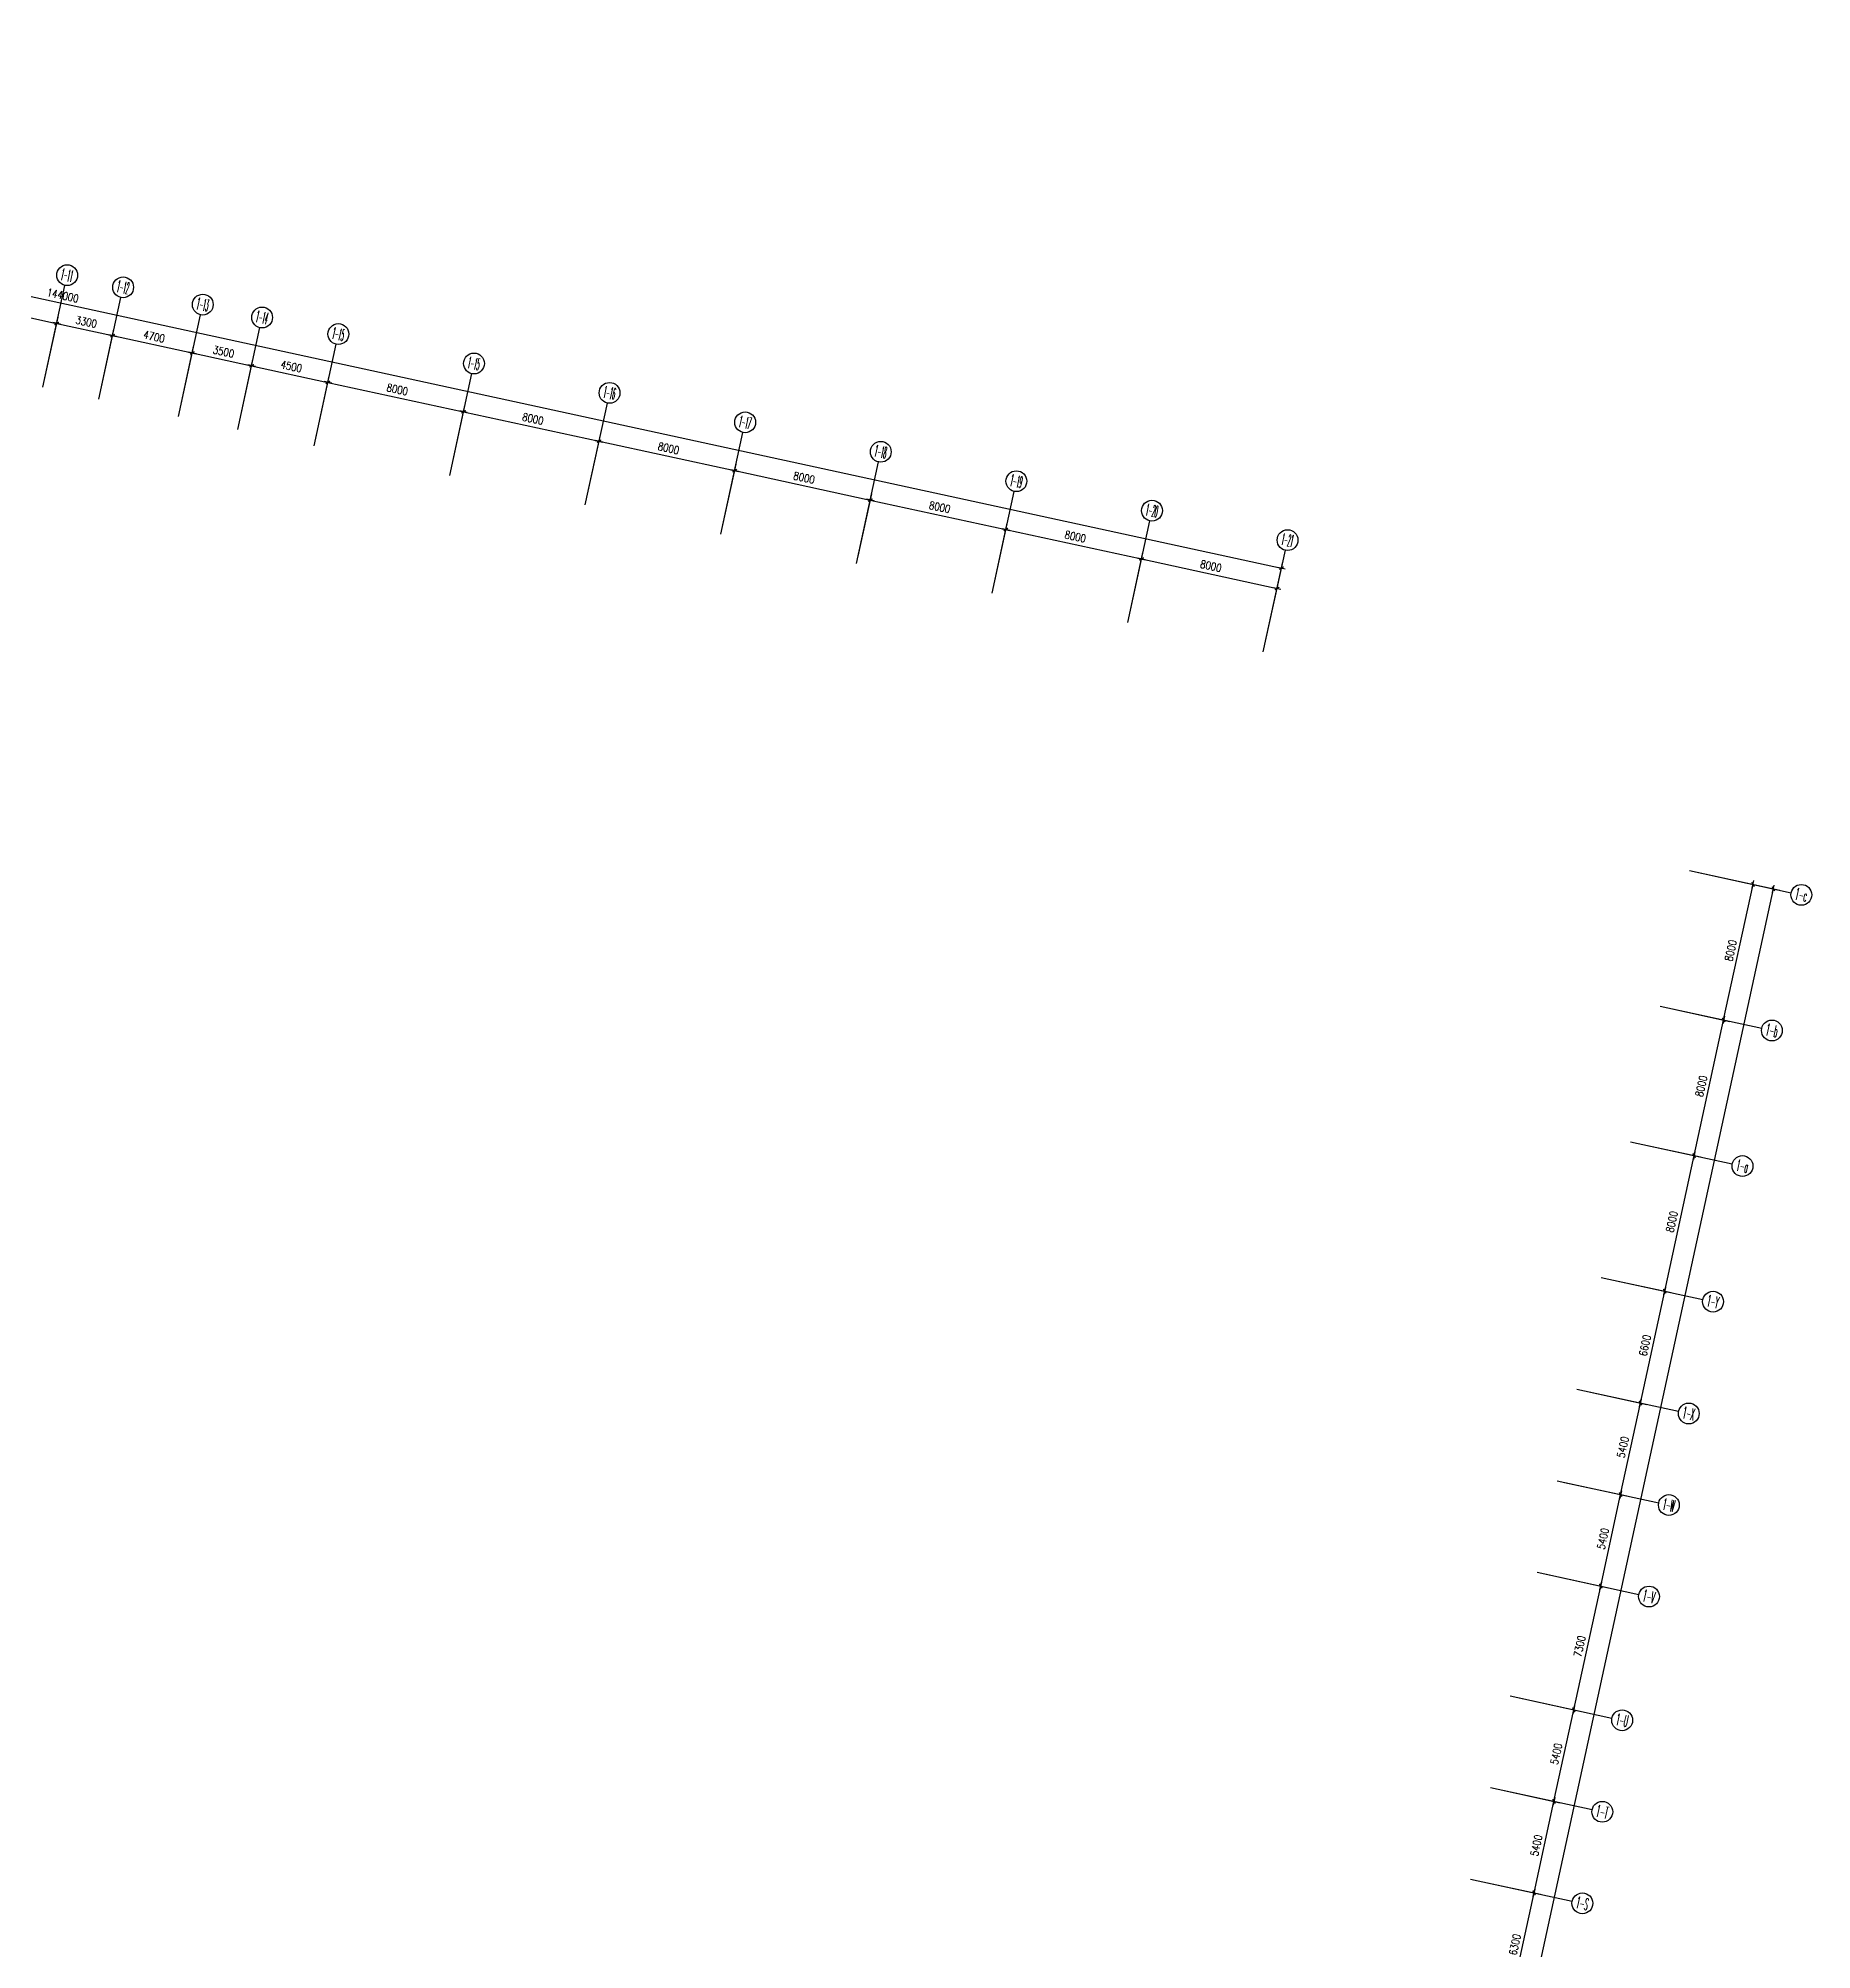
# Model space of a CAD drawing. Extents: x 791398 to 2325386, y -987887 to -518217.
# Drawn here: x 2223135 to 2325386, y -746519 to -636300 of the extents above; entities that cross this region are included whole.
import ezdxf
from ezdxf.enums import TextEntityAlignment as Align

# ---------------------------------------------------------------- set-up
doc = ezdxf.new("R2010")
doc.units = 0
doc.header["$LTSCALE"] = 1000
doc.header["$MEASUREMENT"] = 0
doc.header["$PDMODE"] = 3
doc.linetypes.add('DOTE', pattern=[2.42, 2, -0.2, 0.02, -0.2])
for name, color, linetype in [('AXIS', 3, 'Continuous'), ('AXIS_TEXT', 7, 'Continuous'), ('DOTE', 8, 'DOTE')]:
    doc.layers.add(name, color=color, linetype=linetype)
doc.layers.get('DOTE').off()
doc.styles.add('_TCH_AXIS', font='COMPLEX', dxfattribs={"bigfont": 'GBCBIG'})
doc.styles.add('COMPLEX', font='COMPLEX')
doc.styles.add('dim_font', font='SIMPLEX.shx', dxfattribs={"width": 0.8})
doc.dimstyles.new('DIMN150', dxfattribs={"dimscale": 1.5, "dimtxt": 300, "dimasz": 1, "dimexe": 250, "dimexo": 300, "dimgap": 150, "dimtad": 1, "dimdec": 0, "dimzin": 0, "dimdsep": 46, "dimtxsty": 'dim_font', "dimblk": '_DIMX', "dimcen": 0.09, "dimclrt": 7, "dimadec": 0, "dimazin": 0, "dimtfac": 1, "dimtdec": 0, "dimtix": 1, "dimtmove": 2, "dimatfit": 3, "dimldrblk": '_DIMX', "dimfxl": 0, "dimtolj": 1, "dimtzin": 0, "dimarcsym": 0})

# ---------------------------------------------------------------- blocks, each defined once
blk = doc.blocks.new('_DIMX')
blk.add_line((-150, 0), (150, 0))
at = {"const_width": 50}
blk.add_lwpolyline([(-70, -70), (70, 70)], dxfattribs=at)
blk = doc.blocks.new('*D674')
at = {"layer": 'AXIS', "color": 0, "lineweight": -2}
for p, q in [((109564, -38027), (114328, -39061)), ((82749, -182751), (113961, -38983)), ((78351, -181798), (83115, -182832))]:
    blk.add_line(p, q, dxfattribs=at)
at = {"layer": 'Defpoints', "color": 0}
for p in [(109124, -37931), (113961, -38981), (77912, -181703)]:
    blk.add_point(p, dxfattribs=at)
at = {"layer": 'AXIS', "color": 0, "lineweight": -2, "xscale": 1.5, "yscale": 1.5, "zscale": 1.5}
for p, rotation in [((113961, -38981), 77.75137563257044), ((82749, -182753), 257.7513756325704)]:
    blk.add_blockref('_DIMX', p, dxfattribs=dict(at, rotation=rotation))
at = {"layer": 'AXIS', "color": 7, "insert": (97915, -110772), "char_height": 450, "attachment_point": 5, "rotation": 77.75138, "style": 'dim_font'}
blk.add_mtext('\\A1;147120', dxfattribs=at)
blk = doc.blocks.new('*D690')
at = {"layer": 'AXIS', "color": 0, "lineweight": -2}
for p, q in [((96940, -96172), (100532, -96952)), ((98829, -103028), (100165, -96874)), ((95604, -102329), (99195, -103109))]:
    blk.add_line(p, q, dxfattribs=at)
at = {"layer": 'Defpoints', "color": 0}
for p in [(96501, -96077), (100165, -96872), (95164, -102233)]:
    blk.add_point(p, dxfattribs=at)
at = {"layer": 'AXIS', "color": 0, "lineweight": -2, "xscale": 1.5, "yscale": 1.5, "zscale": 1.5}
for p, rotation in [((100165, -96872), 77.75137563257047), ((98829, -103029), 257.7513756325704)]:
    blk.add_blockref('_DIMX', p, dxfattribs=dict(at, rotation=rotation))
at = {"layer": 'AXIS', "color": 7, "insert": (99057, -99855), "char_height": 450, "attachment_point": 5, "rotation": 77.75138, "style": 'dim_font'}
blk.add_mtext('\\A1;6300', dxfattribs=at)
blk = doc.blocks.new('*D691')
at = {"layer": 'AXIS', "color": 0, "lineweight": -2}
for p, q in [((98086, -90895), (101677, -91675)), ((100166, -96871), (101311, -91597)), ((96940, -96172), (100532, -96952))]:
    blk.add_line(p, q, dxfattribs=at)
at = {"layer": 'Defpoints', "color": 0}
for p in [(97646, -90800), (101311, -91595), (96501, -96077)]:
    blk.add_point(p, dxfattribs=at)
at = {"layer": 'AXIS', "color": 0, "lineweight": -2, "xscale": 1.5, "yscale": 1.5, "zscale": 1.5}
for p, rotation in [((101311, -91595), 77.75137563257032), ((100165, -96872), 257.7513756325703)]:
    blk.add_blockref('_DIMX', p, dxfattribs=dict(at, rotation=rotation))
at = {"layer": 'AXIS', "color": 7, "insert": (100298, -94138), "char_height": 450, "attachment_point": 5, "rotation": 77.75138, "style": 'dim_font'}
blk.add_mtext('\\A1;5400', dxfattribs=at)
blk = doc.blocks.new('*D692')
at = {"layer": 'AXIS', "color": 0, "lineweight": -2}
for p, q in [((99232, -85618), (102823, -86398)), ((101311, -91594), (102456, -86320)), ((98086, -90895), (101677, -91675))]:
    blk.add_line(p, q, dxfattribs=at)
at = {"layer": 'Defpoints', "color": 0}
for p in [(98792, -85523), (102456, -86318), (97646, -90800)]:
    blk.add_point(p, dxfattribs=at)
at = {"layer": 'AXIS', "color": 0, "lineweight": -2, "xscale": 1.5, "yscale": 1.5, "zscale": 1.5}
for p, rotation in [((102456, -86318), 77.75137563257057), ((101311, -91595), 257.7513756325706)]:
    blk.add_blockref('_DIMX', p, dxfattribs=dict(at, rotation=rotation))
at = {"layer": 'AXIS', "color": 7, "insert": (101444, -88861), "char_height": 450, "attachment_point": 5, "rotation": 77.75138, "style": 'dim_font'}
blk.add_mtext('\\A1;5400', dxfattribs=at)
blk = doc.blocks.new('*D693')
at = {"layer": 'AXIS', "color": 0, "lineweight": -2}
for p, q in [((100780, -78484), (104372, -79264)), ((102457, -86317), (104005, -79186)), ((99232, -85618), (102823, -86398))]:
    blk.add_line(p, q, dxfattribs=at)
at = {"layer": 'Defpoints', "color": 0}
for p in [(100341, -78389), (104005, -79184), (98792, -85523)]:
    blk.add_point(p, dxfattribs=at)
at = {"layer": 'AXIS', "color": 0, "lineweight": -2, "xscale": 1.5, "yscale": 1.5, "zscale": 1.5}
for p, rotation in [((104005, -79184), 77.75137563257039), ((102456, -86318), 257.7513756325704)]:
    blk.add_blockref('_DIMX', p, dxfattribs=dict(at, rotation=rotation))
at = {"layer": 'AXIS', "color": 7, "insert": (102791, -82656), "char_height": 450, "attachment_point": 5, "rotation": 77.75138, "style": 'dim_font'}
blk.add_mtext('\\A1;7300', dxfattribs=at)
blk = doc.blocks.new('*D694')
at = {"layer": 'AXIS', "color": 0, "lineweight": -2}
for p, q in [((101926, -73207), (105517, -73987)), ((104006, -79183), (105151, -73909)), ((100780, -78484), (104372, -79264))]:
    blk.add_line(p, q, dxfattribs=at)
at = {"layer": 'Defpoints', "color": 0}
for p in [(101486, -73112), (105151, -73907), (100341, -78389)]:
    blk.add_point(p, dxfattribs=at)
at = {"layer": 'AXIS', "color": 0, "lineweight": -2, "xscale": 1.5, "yscale": 1.5, "zscale": 1.5}
for p, rotation in [((105151, -73907), 77.75137563257034), ((104005, -79184), 257.7513756325703)]:
    blk.add_blockref('_DIMX', p, dxfattribs=dict(at, rotation=rotation))
at = {"layer": 'AXIS', "color": 7, "insert": (104138, -76450), "char_height": 450, "attachment_point": 5, "rotation": 77.75138, "style": 'dim_font'}
blk.add_mtext('\\A1;5400', dxfattribs=at)
blk = doc.blocks.new('*D695')
at = {"layer": 'AXIS', "color": 0, "lineweight": -2}
for p, q in [((103072, -67930), (106663, -68710)), ((105151, -73906), (106296, -68632)), ((101926, -73207), (105517, -73987))]:
    blk.add_line(p, q, dxfattribs=at)
at = {"layer": 'Defpoints', "color": 0}
for p in [(102632, -67835), (106296, -68630), (101486, -73112)]:
    blk.add_point(p, dxfattribs=at)
at = {"layer": 'AXIS', "color": 0, "lineweight": -2, "xscale": 1.5, "yscale": 1.5, "zscale": 1.5}
for p, rotation in [((106296, -68630), 77.75137563257054), ((105151, -73907), 257.7513756325706)]:
    blk.add_blockref('_DIMX', p, dxfattribs=dict(at, rotation=rotation))
at = {"layer": 'AXIS', "color": 7, "insert": (105284, -71173), "char_height": 450, "attachment_point": 5, "rotation": 77.75138, "style": 'dim_font'}
blk.add_mtext('\\A1;5400', dxfattribs=at)
blk = doc.blocks.new('*D696')
at = {"layer": 'AXIS', "color": 0, "lineweight": -2}
for p, q in [((104472, -61480), (108063, -62260)), ((106297, -68629), (107696, -62182)), ((103072, -67930), (106663, -68710))]:
    blk.add_line(p, q, dxfattribs=at)
at = {"layer": 'Defpoints', "color": 0}
for p in [(104032, -61385), (107697, -62181), (102632, -67835)]:
    blk.add_point(p, dxfattribs=at)
at = {"layer": 'AXIS', "color": 0, "lineweight": -2, "xscale": 1.5, "yscale": 1.5, "zscale": 1.5}
for p, rotation in [((107697, -62181), 77.75137563257039), ((106296, -68630), 257.7513756325704)]:
    blk.add_blockref('_DIMX', p, dxfattribs=dict(at, rotation=rotation))
at = {"layer": 'AXIS', "color": 7, "insert": (106557, -65310), "char_height": 450, "attachment_point": 5, "rotation": 77.75138, "style": 'dim_font'}
blk.add_mtext('\\A1;6600', dxfattribs=at)
blk = doc.blocks.new('*D697')
at = {"layer": 'AXIS', "color": 0, "lineweight": -2}
for p, q in [((106169, -53663), (109760, -54442)), ((107697, -62179), (109394, -54364)), ((104472, -61480), (108063, -62260))]:
    blk.add_line(p, q, dxfattribs=at)
at = {"layer": 'Defpoints', "color": 0}
for p in [(105729, -53567), (109394, -54363), (104032, -61385)]:
    blk.add_point(p, dxfattribs=at)
at = {"layer": 'AXIS', "color": 0, "lineweight": -2, "xscale": 1.5, "yscale": 1.5, "zscale": 1.5}
for p, rotation in [((109394, -54363), 77.75137563257049), ((107697, -62181), 257.7513756325704)]:
    blk.add_blockref('_DIMX', p, dxfattribs=dict(at, rotation=rotation))
at = {"layer": 'AXIS', "color": 7, "insert": (108106, -58176), "char_height": 450, "attachment_point": 5, "rotation": 77.75138, "style": 'dim_font'}
blk.add_mtext('\\A1;8000', dxfattribs=at)
blk = doc.blocks.new('*D698')
at = {"layer": 'AXIS', "color": 0, "lineweight": -2}
for p, q in [((107866, -45845), (111458, -46624)), ((109394, -54361), (111091, -46546)), ((106169, -53663), (109760, -54442))]:
    blk.add_line(p, q, dxfattribs=at)
at = {"layer": 'Defpoints', "color": 0}
for p in [(107427, -45749), (111091, -46545), (105729, -53567)]:
    blk.add_point(p, dxfattribs=at)
at = {"layer": 'AXIS', "color": 0, "lineweight": -2, "xscale": 1.5, "yscale": 1.5, "zscale": 1.5}
for p, rotation in [((111091, -46545), 77.75137563257039), ((109394, -54363), 257.7513756325704)]:
    blk.add_blockref('_DIMX', p, dxfattribs=dict(at, rotation=rotation))
at = {"layer": 'AXIS', "color": 7, "insert": (109803, -50358), "char_height": 450, "attachment_point": 5, "rotation": 77.75138, "style": 'dim_font'}
blk.add_mtext('\\A1;8000', dxfattribs=at)
blk = doc.blocks.new('*D699')
at = {"layer": 'AXIS', "color": 0, "lineweight": -2}
for p, q in [((109564, -38027), (113155, -38806)), ((111091, -46543), (112788, -38728)), ((107866, -45845), (111458, -46624))]:
    blk.add_line(p, q, dxfattribs=at)
at = {"layer": 'Defpoints', "color": 0}
for p in [(109124, -37931), (112788, -38727), (107427, -45749)]:
    blk.add_point(p, dxfattribs=at)
at = {"layer": 'AXIS', "color": 0, "lineweight": -2, "xscale": 1.5, "yscale": 1.5, "zscale": 1.5}
for p, rotation in [((112788, -38727), 77.75137563257047), ((111091, -46545), 257.7513756325704)]:
    blk.add_blockref('_DIMX', p, dxfattribs=dict(at, rotation=rotation))
at = {"layer": 'AXIS', "color": 7, "insert": (111500, -42540), "char_height": 450, "attachment_point": 5, "rotation": 77.75138, "style": 'dim_font'}
blk.add_mtext('\\A1;8000', dxfattribs=at)
blk = doc.blocks.new('_AXISO')
blk.add_circle((0, 0), 0.5)
at = {"layer": 'AXIS_TEXT', "style": 'COMPLEX', "width": 1.041667}
blk.add_attdef('A', text='', height=0.56, dxfattribs=at).set_placement((-0.25, -0.28), (0.25, -0.28), align=Align.FIT)
blk = doc.blocks.new('*D700')
at = {"layer": 'AXIS', "color": 0, "lineweight": -2}
for p, q in [((-56074, 5667), (-55040, 10431)), ((-55118, 10064), (85601, -20486)), ((84648, -24884), (85682, -20120))]:
    blk.add_line(p, q, dxfattribs=at)
at = {"layer": 'Defpoints', "color": 0}
for p in [(-56170, 5227), (85602, -20486), (84552, -25323)]:
    blk.add_point(p, dxfattribs=at)
at = {"layer": 'AXIS', "color": 0, "lineweight": -2, "xscale": 1.5, "yscale": 1.5, "zscale": 1.5}
for p, rotation in [((-55120, 10064), 167.7513756325319), ((85602, -20486), 347.751375632532)]:
    blk.add_blockref('_DIMX', p, dxfattribs=dict(at, rotation=rotation))
at = {"layer": 'AXIS', "color": 7, "insert": (15337, -4771), "char_height": 450, "attachment_point": 5, "rotation": 347.75138, "style": 'dim_font'}
blk.add_mtext('\\A1;144000', dxfattribs=at)
blk = doc.blocks.new('*D710')
at = {"layer": 'AXIS', "color": 0, "lineweight": -2}
for p, q in [((6469, -7911), (7249, -4320)), ((7170, -4687), (14985, -6383)), ((14287, -9608), (15066, -6017))]:
    blk.add_line(p, q, dxfattribs=at)
at = {"layer": 'Defpoints', "color": 0}
for p in [(14987, -6384), (6373, -8351), (14191, -10048)]:
    blk.add_point(p, dxfattribs=at)
at = {"layer": 'AXIS', "color": 0, "lineweight": -2, "xscale": 1.5, "yscale": 1.5, "zscale": 1.5}
for p, rotation in [((7169, -4686), 167.7513756325319), ((14987, -6384), 347.751375632532)]:
    blk.add_blockref('_DIMX', p, dxfattribs=dict(at, rotation=rotation))
at = {"layer": 'AXIS', "color": 7, "insert": (11173, -5095), "char_height": 450, "attachment_point": 5, "rotation": 347.75138, "style": 'dim_font'}
blk.add_mtext('\\A1;8000', dxfattribs=at)
blk = doc.blocks.new('*D711')
at = {"layer": 'AXIS', "color": 0, "lineweight": -2}
for p, q in [((14287, -9608), (15066, -6017)), ((14988, -6384), (18210, -7083)), ((17512, -10309), (18291, -6717))]:
    blk.add_line(p, q, dxfattribs=at)
at = {"layer": 'Defpoints', "color": 0}
for p in [(18212, -7084), (14191, -10048), (17416, -10748)]:
    blk.add_point(p, dxfattribs=at)
at = {"layer": 'AXIS', "color": 0, "lineweight": -2, "xscale": 1.5, "yscale": 1.5, "zscale": 1.5}
for p, rotation in [((14987, -6384), 167.7513756325319), ((18212, -7084), 347.751375632532)]:
    blk.add_blockref('_DIMX', p, dxfattribs=dict(at, rotation=rotation))
at = {"layer": 'AXIS', "color": 7, "insert": (16695, -6294), "char_height": 450, "attachment_point": 5, "rotation": 347.75138, "style": 'dim_font'}
blk.add_mtext('\\A1;3300', dxfattribs=at)
blk = doc.blocks.new('*D712')
at = {"layer": 'AXIS', "color": 0, "lineweight": -2}
for p, q in [((17512, -10309), (18291, -6717)), ((18213, -7084), (22803, -8081)), ((22105, -11306), (22884, -7714))]:
    blk.add_line(p, q, dxfattribs=at)
at = {"layer": 'Defpoints', "color": 0}
for p in [(22805, -8081), (17416, -10748), (22009, -11745)]:
    blk.add_point(p, dxfattribs=at)
at = {"layer": 'AXIS', "color": 0, "lineweight": -2, "xscale": 1.5, "yscale": 1.5, "zscale": 1.5}
for p, rotation in [((18212, -7084), 167.7513756325319), ((22805, -8081), 347.751375632532)]:
    blk.add_blockref('_DIMX', p, dxfattribs=dict(at, rotation=rotation))
at = {"layer": 'AXIS', "color": 7, "insert": (20604, -7143), "char_height": 450, "attachment_point": 5, "rotation": 347.75138, "style": 'dim_font'}
blk.add_mtext('\\A1;4700', dxfattribs=at)
blk = doc.blocks.new('*D713')
at = {"layer": 'AXIS', "color": 0, "lineweight": -2}
for p, q in [((22105, -11306), (22884, -7714)), ((22806, -8081), (26224, -8823)), ((25525, -12048), (26305, -8457))]:
    blk.add_line(p, q, dxfattribs=at)
at = {"layer": 'Defpoints', "color": 0}
for p in [(26225, -8823), (22009, -11745), (25429, -12488)]:
    blk.add_point(p, dxfattribs=at)
at = {"layer": 'AXIS', "color": 0, "lineweight": -2, "xscale": 1.5, "yscale": 1.5, "zscale": 1.5}
for p, rotation in [((22805, -8081), 167.7513756325319), ((26225, -8823), 347.751375632532)]:
    blk.add_blockref('_DIMX', p, dxfattribs=dict(at, rotation=rotation))
at = {"layer": 'AXIS', "color": 7, "insert": (24610, -8012), "char_height": 450, "attachment_point": 5, "rotation": 347.75138, "style": 'dim_font'}
blk.add_mtext('\\A1;3500', dxfattribs=at)
blk = doc.blocks.new('*D714')
at = {"layer": 'AXIS', "color": 0, "lineweight": -2}
for p, q in [((25525, -12048), (26305, -8457)), ((26227, -8824), (30621, -9778)), ((29923, -13003), (30702, -9412))]:
    blk.add_line(p, q, dxfattribs=at)
at = {"layer": 'Defpoints', "color": 0}
for p in [(30623, -9778), (25429, -12488), (29827, -13443)]:
    blk.add_point(p, dxfattribs=at)
at = {"layer": 'AXIS', "color": 0, "lineweight": -2, "xscale": 1.5, "yscale": 1.5, "zscale": 1.5}
for p, rotation in [((26225, -8823), 167.7513756325319), ((30623, -9778), 347.7513756325319)]:
    blk.add_blockref('_DIMX', p, dxfattribs=dict(at, rotation=rotation))
at = {"layer": 'AXIS', "color": 7, "insert": (28519, -8861), "char_height": 450, "attachment_point": 5, "rotation": 347.75138, "style": 'dim_font'}
blk.add_mtext('\\A1;4500', dxfattribs=at)
blk = doc.blocks.new('*D715')
at = {"layer": 'AXIS', "color": 0, "lineweight": -2}
for p, q in [((29923, -13003), (30702, -9412)), ((30624, -9778), (38439, -11475)), ((37740, -14700), (38520, -11109))]:
    blk.add_line(p, q, dxfattribs=at)
at = {"layer": 'Defpoints', "color": 0}
for p in [(38441, -11475), (29827, -13443), (37645, -15140)]:
    blk.add_point(p, dxfattribs=at)
at = {"layer": 'AXIS', "color": 0, "lineweight": -2, "xscale": 1.5, "yscale": 1.5, "zscale": 1.5}
for p, rotation in [((30623, -9778), 167.7513756325319), ((38441, -11475), 347.751375632532)]:
    blk.add_blockref('_DIMX', p, dxfattribs=dict(at, rotation=rotation))
at = {"layer": 'AXIS', "color": 7, "insert": (34627, -10187), "char_height": 450, "attachment_point": 5, "rotation": 347.75138, "style": 'dim_font'}
blk.add_mtext('\\A1;8000', dxfattribs=at)
blk = doc.blocks.new('*D716')
at = {"layer": 'AXIS', "color": 0, "lineweight": -2}
for p, q in [((37740, -14700), (38520, -11109)), ((38442, -11476), (46257, -13172)), ((45558, -16397), (46338, -12806))]:
    blk.add_line(p, q, dxfattribs=at)
at = {"layer": 'Defpoints', "color": 0}
for p in [(46258, -13173), (37645, -15140), (45463, -16837)]:
    blk.add_point(p, dxfattribs=at)
at = {"layer": 'AXIS', "color": 0, "lineweight": -2, "xscale": 1.5, "yscale": 1.5, "zscale": 1.5}
for p, rotation in [((38441, -11475), 167.7513756325319), ((46258, -13173), 347.751375632532)]:
    blk.add_blockref('_DIMX', p, dxfattribs=dict(at, rotation=rotation))
at = {"layer": 'AXIS', "color": 7, "insert": (42445, -11884), "char_height": 450, "attachment_point": 5, "rotation": 347.75138, "style": 'dim_font'}
blk.add_mtext('\\A1;8000', dxfattribs=at)
blk = doc.blocks.new('*D717')
at = {"layer": 'AXIS', "color": 0, "lineweight": -2}
for p, q in [((45558, -16397), (46338, -12806)), ((46260, -13173), (54075, -14869)), ((53376, -18095), (54156, -14503))]:
    blk.add_line(p, q, dxfattribs=at)
at = {"layer": 'Defpoints', "color": 0}
for p in [(54076, -14870), (45463, -16837), (53281, -18534)]:
    blk.add_point(p, dxfattribs=at)
at = {"layer": 'AXIS', "color": 0, "lineweight": -2, "xscale": 1.5, "yscale": 1.5, "zscale": 1.5}
for p, rotation in [((46258, -13173), 167.7513756325319), ((54076, -14870), 347.7513756325319)]:
    blk.add_blockref('_DIMX', p, dxfattribs=dict(at, rotation=rotation))
at = {"layer": 'AXIS', "color": 7, "insert": (50263, -13581), "char_height": 450, "attachment_point": 5, "rotation": 347.75138, "style": 'dim_font'}
blk.add_mtext('\\A1;8000', dxfattribs=at)
blk = doc.blocks.new('*D718')
at = {"layer": 'AXIS', "color": 0, "lineweight": -2}
for p, q in [((53376, -18095), (54156, -14503)), ((54078, -14870), (61893, -16567)), ((61194, -19792), (61974, -16201))]:
    blk.add_line(p, q, dxfattribs=at)
at = {"layer": 'Defpoints', "color": 0}
for p in [(61894, -16567), (53281, -18534), (61099, -20232)]:
    blk.add_point(p, dxfattribs=at)
at = {"layer": 'AXIS', "color": 0, "lineweight": -2, "xscale": 1.5, "yscale": 1.5, "zscale": 1.5}
for p, rotation in [((54076, -14870), 167.7513756325319), ((61894, -16567), 347.751375632532)]:
    blk.add_blockref('_DIMX', p, dxfattribs=dict(at, rotation=rotation))
at = {"layer": 'AXIS', "color": 7, "insert": (58081, -15279), "char_height": 450, "attachment_point": 5, "rotation": 347.75138, "style": 'dim_font'}
blk.add_mtext('\\A1;8000', dxfattribs=at)
blk = doc.blocks.new('*D719')
at = {"layer": 'AXIS', "color": 0, "lineweight": -2}
for p, q in [((61194, -19792), (61974, -16201)), ((61896, -16567), (69711, -18264)), ((69012, -21489), (69792, -17898))]:
    blk.add_line(p, q, dxfattribs=at)
at = {"layer": 'Defpoints', "color": 0}
for p in [(69712, -18264), (61099, -20232), (68916, -21929)]:
    blk.add_point(p, dxfattribs=at)
at = {"layer": 'AXIS', "color": 0, "lineweight": -2, "xscale": 1.5, "yscale": 1.5, "zscale": 1.5}
for p, rotation in [((61894, -16567), 167.7513756325319), ((69712, -18264), 347.751375632532)]:
    blk.add_blockref('_DIMX', p, dxfattribs=dict(at, rotation=rotation))
at = {"layer": 'AXIS', "color": 7, "insert": (65899, -16976), "char_height": 450, "attachment_point": 5, "rotation": 347.75138, "style": 'dim_font'}
blk.add_mtext('\\A1;8000', dxfattribs=at)
blk = doc.blocks.new('*D720')
at = {"layer": 'AXIS', "color": 0, "lineweight": -2}
for p, q in [((69012, -21489), (69792, -17898)), ((69714, -18265), (77529, -19961)), ((76830, -23186), (77610, -19595))]:
    blk.add_line(p, q, dxfattribs=at)
at = {"layer": 'Defpoints', "color": 0}
for p in [(77530, -19961), (68916, -21929), (76734, -23626)]:
    blk.add_point(p, dxfattribs=at)
at = {"layer": 'AXIS', "color": 0, "lineweight": -2, "xscale": 1.5, "yscale": 1.5, "zscale": 1.5}
for p, rotation in [((69712, -18264), 167.7513756325319), ((77530, -19961), 347.751375632532)]:
    blk.add_blockref('_DIMX', p, dxfattribs=dict(at, rotation=rotation))
at = {"layer": 'AXIS', "color": 7, "insert": (73716, -18673), "char_height": 450, "attachment_point": 5, "rotation": 347.75138, "style": 'dim_font'}
blk.add_mtext('\\A1;8000', dxfattribs=at)
blk = doc.blocks.new('*D721')
at = {"layer": 'AXIS', "color": 0, "lineweight": -2}
for p, q in [((76830, -23186), (77610, -19595)), ((77531, -19962), (85346, -21658)), ((84648, -24884), (85427, -21292))]:
    blk.add_line(p, q, dxfattribs=at)
at = {"layer": 'Defpoints', "color": 0}
for p in [(85348, -21659), (76734, -23626), (84552, -25323)]:
    blk.add_point(p, dxfattribs=at)
at = {"layer": 'AXIS', "color": 0, "lineweight": -2, "xscale": 1.5, "yscale": 1.5, "zscale": 1.5}
for p, rotation in [((77530, -19961), 167.7513756325319), ((85348, -21659), 347.751375632532)]:
    blk.add_blockref('_DIMX', p, dxfattribs=dict(at, rotation=rotation))
at = {"layer": 'AXIS', "color": 7, "insert": (81534, -20370), "char_height": 450, "attachment_point": 5, "rotation": 347.75138, "style": 'dim_font'}
blk.add_mtext('\\A1;8000', dxfattribs=at)
blk = doc.blocks.new('zx')
at = {"layer": 'AXIS'}
for p, q in [((14191.3, -10048.2), (15464.2, -4184.8)), ((17416.2, -10748.3), (18689.1, -4884.9)), ((22009.2, -11745.5), (23282.1, -5882.1)), ((25429.5, -12488), (26702.4, -6624.6)), ((29827.1, -13442.7), (31100, -7579.3)), ((37644.9, -15139.9), (38917.9, -9276.5)), ((45462.8, -16837.2), (46735.8, -10973.8)), ((53280.7, -18534.4), (54553.6, -12671)), ((61098.6, -20231.6), (62371.5, -14368.2)), ((68916.5, -21928.9), (70189.4, -16065.5)), ((76734.4, -23626.1), (78007.3, -17762.7)), ((84552.3, -25323.3), (85825.2, -19459.9)), ((109123.8, -37931.3), (114987.2, -39204.2)), ((107426.5, -45749.2), (113289.9, -47022.1)), ((105729.3, -53567.1), (111592.7, -54840)), ((104032.1, -61385), (109895.5, -62657.9)), ((102631.8, -67834.7), (108495.3, -69107.7)), ((101486.2, -73111.8), (107349.6, -74384.7)), ((100340.6, -78388.9), (106204, -79661.8)), ((98791.9, -85522.7), (104655.3, -86795.6)), ((97646.2, -90799.8), (103509.6, -92072.7)), ((96500.6, -96076.9), (102364, -97349.8))]:
    blk.add_line(p, q, dxfattribs=at)
ref = blk.add_blockref('_AXISO', (15591.5, -3598.5), dxfattribs=dict(at, xscale=1200, yscale=1200, zscale=1200))
ref.add_attrib('A', '1-11', dxfattribs={"layer": 'AXIS_TEXT', "height": 678.82, "rotation": 347.751376, "style": '_TCH_AXIS', "width": 0.323077}).set_placement((15187.8, -3858.2), (15851.2, -4002.2), align=Align.FIT)
ref = blk.add_blockref('_AXISO', (18816.4, -4298.6), dxfattribs=dict(at, xscale=1200, yscale=1200, zscale=1200))
ref.add_attrib('A', '1-12', dxfattribs={"layer": 'AXIS_TEXT', "height": 678.82, "rotation": 347.751376, "style": '_TCH_AXIS', "width": 0.3}).set_placement((18412.7, -4558.3), (19076, -4702.3), align=Align.FIT)
ref = blk.add_blockref('_AXISO', (23409.4, -5295.7), dxfattribs=dict(at, xscale=1200, yscale=1200, zscale=1200))
ref.add_attrib('A', '1-13', dxfattribs={"layer": 'AXIS_TEXT', "height": 678.82, "rotation": 347.751376, "style": '_TCH_AXIS', "width": 0.3}).set_placement((23005.7, -5555.4), (23669.1, -5699.4), align=Align.FIT)
ref = blk.add_blockref('_AXISO', (26829.7, -6038.3), dxfattribs=dict(at, xscale=1200, yscale=1200, zscale=1200))
ref.add_attrib('A', '1-14', dxfattribs={"layer": 'AXIS_TEXT', "height": 678.82, "rotation": 347.751376, "style": '_TCH_AXIS', "width": 0.291667}).set_placement((26426, -6297.9), (27089.4, -6441.9), align=Align.FIT)
ref = blk.add_blockref('_AXISO', (31227.3, -6992.9), dxfattribs=dict(at, xscale=1200, yscale=1200, zscale=1200))
ref.add_attrib('A', '1-15', dxfattribs={"layer": 'AXIS_TEXT', "height": 678.82, "rotation": 347.751376, "style": '_TCH_AXIS', "width": 0.3}).set_placement((30823.6, -7252.6), (31486.9, -7396.6), align=Align.FIT)
ref = blk.add_blockref('_AXISO', (39045.2, -8690.2), dxfattribs=dict(at, xscale=1200, yscale=1200, zscale=1200))
ref.add_attrib('A', '1-15', dxfattribs={"layer": 'AXIS_TEXT', "height": 678.82, "rotation": 347.751376, "style": '_TCH_AXIS', "width": 0.3}).set_placement((38641.5, -8949.9), (39304.8, -9093.9), align=Align.FIT)
ref = blk.add_blockref('_AXISO', (46863, -10387.4), dxfattribs=dict(at, xscale=1200, yscale=1200, zscale=1200))
ref.add_attrib('A', '1-16', dxfattribs={"layer": 'AXIS_TEXT', "height": 678.82, "rotation": 347.751376, "style": '_TCH_AXIS', "width": 0.3}).set_placement((46459.4, -10647.1), (47122.7, -10791.1), align=Align.FIT)
ref = blk.add_blockref('_AXISO', (54680.9, -12084.6), dxfattribs=dict(at, xscale=1200, yscale=1200, zscale=1200))
ref.add_attrib('A', '1-17', dxfattribs={"layer": 'AXIS_TEXT', "height": 678.82, "rotation": 347.751376, "style": '_TCH_AXIS', "width": 0.3}).set_placement((54277.2, -12344.3), (54940.6, -12488.3), align=Align.FIT)
ref = blk.add_blockref('_AXISO', (62498.8, -13781.9), dxfattribs=dict(at, xscale=1200, yscale=1200, zscale=1200))
ref.add_attrib('A', '1-18', dxfattribs={"layer": 'AXIS_TEXT', "height": 678.82, "rotation": 347.751376, "style": '_TCH_AXIS', "width": 0.3}).set_placement((62095.1, -14041.6), (62758.5, -14185.6), align=Align.FIT)
ref = blk.add_blockref('_AXISO', (70316.7, -15479.1), dxfattribs=dict(at, xscale=1200, yscale=1200, zscale=1200))
ref.add_attrib('A', '1-19', dxfattribs={"layer": 'AXIS_TEXT', "height": 678.82, "rotation": 347.751376, "style": '_TCH_AXIS', "width": 0.3}).set_placement((69913, -15738.8), (70576.4, -15882.8), align=Align.FIT)
ref = blk.add_blockref('_AXISO', (78134.6, -17176.3), dxfattribs=dict(at, xscale=1200, yscale=1200, zscale=1200))
ref.add_attrib('A', '1-20', dxfattribs={"layer": 'AXIS_TEXT', "height": 678.82, "rotation": 347.751376, "style": '_TCH_AXIS', "width": 0.28}).set_placement((77730.9, -17436), (78394.3, -17580), align=Align.FIT)
ref = blk.add_blockref('_AXISO', (85952.5, -18873.6), dxfattribs=dict(at, xscale=1200, yscale=1200, zscale=1200))
ref.add_attrib('A', '1-21', dxfattribs={"layer": 'AXIS_TEXT', "height": 678.82, "rotation": 347.751376, "style": '_TCH_AXIS', "width": 0.3}).set_placement((85548.8, -19133.3), (86212.2, -19277.3), align=Align.FIT)
ref = blk.add_blockref('_AXISO', (115573.5, -39331.5), dxfattribs=dict(at, xscale=1200, yscale=1200, zscale=1200))
ref.add_attrib('A', '1-c', dxfattribs={"layer": 'AXIS_TEXT', "height": 678.82, "rotation": 347.751376, "style": '_TCH_AXIS', "width": 0.388889}).set_placement((115169.8, -39591.2), (115833.2, -39735.2), align=Align.FIT)
ref = blk.add_blockref('_AXISO', (113876.3, -47149.4), dxfattribs=dict(at, xscale=1200, yscale=1200, zscale=1200))
ref.add_attrib('A', '1-b', dxfattribs={"layer": 'AXIS_TEXT', "height": 678.82, "rotation": 347.751376, "style": '_TCH_AXIS', "width": 0.368421}).set_placement((113472.6, -47409.1), (114136, -47553.1), align=Align.FIT)
ref = blk.add_blockref('_AXISO', (112179.1, -54967.3), dxfattribs=dict(at, xscale=1200, yscale=1200, zscale=1200))
ref.add_attrib('A', '1-a', dxfattribs={"layer": 'AXIS_TEXT', "height": 678.82, "rotation": 347.751376, "style": '_TCH_AXIS', "width": 0.375}).set_placement((111775.4, -55227), (112438.7, -55371), align=Align.FIT)
ref = blk.add_blockref('_AXISO', (110481.8, -62785.2), dxfattribs=dict(at, xscale=1200, yscale=1200, zscale=1200))
ref.add_attrib('A', '1-Y', dxfattribs={"layer": 'AXIS_TEXT', "height": 678.82, "rotation": 347.751376, "style": '_TCH_AXIS', "width": 0.35}).set_placement((110078.1, -63044.9), (110741.5, -63188.9), align=Align.FIT)
ref = blk.add_blockref('_AXISO', (109081.6, -69234.9), dxfattribs=dict(at, xscale=1200, yscale=1200, zscale=1200))
ref.add_attrib('A', '1-X', dxfattribs={"layer": 'AXIS_TEXT', "height": 678.82, "rotation": 347.751376, "style": '_TCH_AXIS', "width": 0.355932}).set_placement((108677.9, -69494.6), (109341.3, -69638.6), align=Align.FIT)
ref = blk.add_blockref('_AXISO', (107936, -74512), dxfattribs=dict(at, xscale=1200, yscale=1200, zscale=1200))
ref.add_attrib('A', '1-W', dxfattribs={"layer": 'AXIS_TEXT', "height": 678.82, "rotation": 347.751376, "style": '_TCH_AXIS', "width": 0.333333}).set_placement((107532.3, -74771.7), (108195.6, -74915.7), align=Align.FIT)
ref = blk.add_blockref('_AXISO', (106790.3, -79789.1), dxfattribs=dict(at, xscale=1200, yscale=1200, zscale=1200))
ref.add_attrib('A', '1-V', dxfattribs={"layer": 'AXIS_TEXT', "height": 678.82, "rotation": 347.751376, "style": '_TCH_AXIS', "width": 0.355932}).set_placement((106386.6, -80048.8), (107050, -80192.8), align=Align.FIT)
ref = blk.add_blockref('_AXISO', (105241.6, -86922.9), dxfattribs=dict(at, xscale=1200, yscale=1200, zscale=1200))
ref.add_attrib('A', '1-U', dxfattribs={"layer": 'AXIS_TEXT', "height": 678.82, "rotation": 347.751376, "style": '_TCH_AXIS', "width": 0.344262}).set_placement((104837.9, -87182.6), (105501.3, -87326.6), align=Align.FIT)
ref = blk.add_blockref('_AXISO', (104096, -92200), dxfattribs=dict(at, xscale=1200, yscale=1200, zscale=1200))
ref.add_attrib('A', '1-T', dxfattribs={"layer": 'AXIS_TEXT', "height": 678.82, "rotation": 347.751376, "style": '_TCH_AXIS', "width": 0.375}).set_placement((103692.3, -92459.7), (104355.7, -92603.7), align=Align.FIT)
ref = blk.add_blockref('_AXISO', (102950.3, -97477.1), dxfattribs=dict(at, xscale=1200, yscale=1200, zscale=1200))
ref.add_attrib('A', '1-S', dxfattribs={"layer": 'AXIS_TEXT', "height": 678.82, "rotation": 347.751376, "style": '_TCH_AXIS', "width": 0.381818}).set_placement((102546.7, -97736.7), (103210, -97880.8), align=Align.FIT)
for p1, p2, distance, picture, middle in [((-56169.7, 5226.9), (84552.3, -25323.3), 4950, '*D700', (15336.9, -4771.2)), ((6373.4, -8351), (14191.3, -10048.2), 3750, '*D710', (11173.4, -5095.2)), ((14191.3, -10048.2), (17416.2, -10748.3), 3750, '*D711', (16694.8, -6293.9)), ((17416.2, -10748.3), (22009.2, -11745.5), 3750, '*D712', (20603.7, -7142.5)), ((22009.2, -11745.5), (25429.5, -12488), 3750, '*D713', (24610.4, -8012.3)), ((25429.5, -12488), (29827.1, -13442.7), 3750, '*D714', (28519.3, -8861)), ((29827.1, -13442.7), (37644.9, -15139.9), 3750, '*D715', (34627, -10186.9)), ((37644.9, -15139.9), (45462.8, -16837.2), 3750, '*D716', (42444.9, -11884.2)), ((45462.8, -16837.2), (53280.7, -18534.4), 3750, '*D717', (50262.8, -13581.4)), ((53280.7, -18534.4), (61098.6, -20231.6), 3750, '*D718', (58080.7, -15278.6)), ((61098.6, -20231.6), (68916.5, -21928.9), 3750, '*D719', (65898.6, -16975.9)), ((68916.5, -21928.9), (76734.4, -23626.1), 3750, '*D720', (73716.5, -18673.1)), ((76734.4, -23626.1), (84552.3, -25323.3), 3750, '*D721', (81534.4, -20370.3)), ((77911.5344, -181702.7577), (109123.7635, -37931.2987), -4950, '*D674', (97915.2118, -110771.7221)), ((107426.5, -45749.2), (109123.8, -37931.3), -3750, '*D699', (111500, -42540.4)), ((105729.3, -53567.1), (107426.5, -45749.2), -3750, '*D698', (109802.8, -50358.2)), ((104032.1, -61385), (105729.3, -53567.1), -3750, '*D697', (108105.6, -58176.1)), ((102631.8, -67834.7), (104032.1, -61385), -3750, '*D696', (106556.8, -65310)), ((101486.2, -73111.8), (102631.8, -67834.7), -3750, '*D695', (105283.9, -71173.4)), ((100340.6, -78388.9), (101486.2, -73111.8), -3750, '*D694', (104138.3, -76450.4)), ((98791.9, -85522.7), (100340.6, -78388.9), -3750, '*D693', (102791.1, -82655.9)), ((97646.2, -90799.8), (98791.9, -85522.7), -3750, '*D692', (101443.9, -88861.3)), ((96500.6, -96076.9), (97646.2, -90799.8), -3750, '*D691', (100298.3, -94138.4)), ((95164, -102233.4), (96500.6, -96076.9), -3750, '*D690', (99057.2, -99855.3))]:
    dim = blk.add_aligned_dim(p1=p1, p2=p2, distance=distance, dimstyle='DIMN150', dxfattribs=at)
    dim.commit()
    dim.dimension.update_dxf_attribs({"geometry": picture, "text_midpoint": middle})

msp = doc.modelspace()

# ---------------------------------------------------------------- block references
at = {"layer": 'DOTE'}
msp.add_blockref('zx', (2209212, -646364), dxfattribs=at)

doc.saveas('drawing.dxf')
